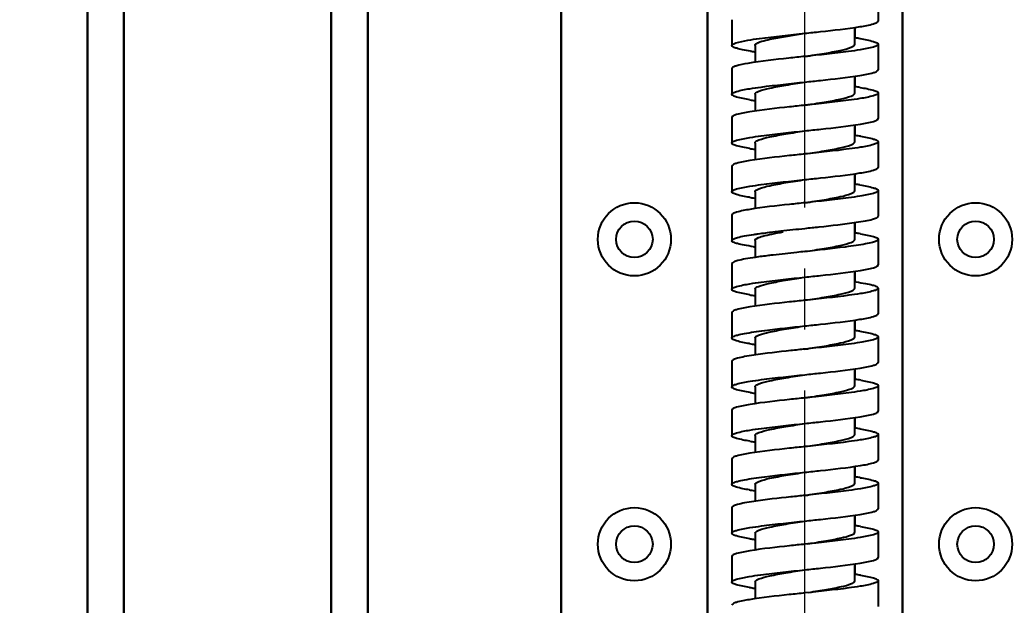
# Model space of a CAD drawing. Header units: inches. Extents: x -8900 to -5053, y -1814 to -15.
# Drawn here: x -8578.05 to -8537.33, y -532.56 to -508.56 of the extents above; entities that cross this region are included whole.
import ezdxf

# ---------------------------------------------------------------- set-up
doc = ezdxf.new("R2010")
doc.units = ezdxf.units.IN
doc.header["$LTSCALE"] = 2
doc.header["$MEASUREMENT"] = 0
doc.linetypes.add('CENTER', pattern=[2, 1.25, -0.25, 0.25, -0.25])
doc.layers.add('02___PRT_ALL_AXES', color=7, linetype='Continuous')
doc.layers.add('duong co ban', color=7, linetype='Continuous', lineweight=50)
doc.layers.add('duong tam', color=1, linetype='CENTER', lineweight=20)
doc.styles.get("Standard").update_dxf_attribs({"font": 'arial.ttf', "height": 2.5})
doc.dimstyles.new('d3', dxfattribs={"dimtxt": 4, "dimasz": 3.5, "dimexe": 1.5, "dimexo": 0, "dimgap": 1.5, "dimtad": 1, "dimtoh": 1, "dimdec": 1, "dimtxsty": 'Standard', "dimcen": 2.5, "dimadec": 0, "dimazin": 0, "dimtm": 1e-09, "dimtfac": 1, "dimtdec": 1, "dimtix": 1, "dimtmove": 0, "dimatfit": 3, "dimfxl": 0.18, "dimtolj": 1, "dimarcsym": 1})

# ---------------------------------------------------------------- blocks, each defined once
blk = doc.blocks.new('*D34')
at = {"layer": 'Defpoints', "color": 0, "lineweight": 20}
for p in [(-8560.834, -462.562), (-8776.876, -697.562), (-8560.834, -697.562)]:
    blk.add_point(p, dxfattribs=at)
at = {"layer": 'duong co ban', "color": 0, "lineweight": -2}
for p, q in [((-8560.834, -462.562), (-8778.376, -462.562)), ((-8776.876, -466.062), (-8776.876, -694.062)), ((-8560.834, -697.562), (-8778.376, -697.562))]:
    blk.add_line(p, q, dxfattribs=at)
at = {"layer": 'duong co ban', "color": 0, "lineweight": 20}
for points in [[(-8777.459, -466.062), (-8776.293, -466.062), (-8776.876, -462.562)], [(-8777.459, -694.062), (-8776.293, -694.062), (-8776.876, -697.562)]]:
    blk.add_solid(points, dxfattribs=at)
at = {"layer": 'duong co ban', "color": 0, "lineweight": 20, "insert": (-8779.652, -580.062), "char_height": 2.5, "attachment_point": 5, "rotation": 90}
blk.add_mtext('\\A1;500', dxfattribs=at)

msp = doc.modelspace()

# ---------------------------------------------------------------- linework, layer by layer
at = {"color": 7, "linetype": 'Continuous', "lineweight": 30}
for p, q in [((-8555.834, -572.504), (-8555.834, -462.562)), ((-8549.834, -572.504), (-8549.834, -462.562)), ((-8541.834, -572.504), (-8541.834, -462.562)), ((-8575.278, -572.504), (-8575.278, -486.562)), ((-8573.778, -572.504), (-8573.778, -486.562)), ((-8565.278, -572.504), (-8565.278, -486.562)), ((-8563.778, -572.504), (-8563.778, -486.562))]:
    msp.add_line(p, q, dxfattribs=at)
at = {"color": 7, "linetype": 'Continuous'}
for p, q in [((-8543.784, -509.562), (-8543.784, -508.87)), ((-8543.778, -509.305), (-8543.778, -508.869)), ((-8547.884, -509.612), (-8547.884, -510.303)), ((-8543.784, -511.562), (-8543.784, -510.87)), ((-8543.778, -511.305), (-8543.778, -510.869)), ((-8547.884, -511.612), (-8547.884, -512.304)), ((-8543.784, -513.562), (-8543.784, -512.87)), ((-8543.778, -513.305), (-8543.778, -512.869)), ((-8547.884, -513.612), (-8547.884, -514.304)), ((-8543.784, -515.562), (-8543.784, -514.87)), ((-8543.778, -515.305), (-8543.778, -514.869)), ((-8547.884, -515.612), (-8547.884, -516.304)), ((-8543.784, -517.562), (-8543.784, -516.87)), ((-8543.778, -517.305), (-8543.778, -516.869)), ((-8547.884, -517.612), (-8547.884, -518.302)), ((-8543.784, -519.562), (-8543.784, -518.87)), ((-8543.778, -519.305), (-8543.778, -518.869)), ((-8547.884, -519.612), (-8547.884, -520.304)), ((-8543.784, -521.562), (-8543.784, -520.87)), ((-8543.778, -521.305), (-8543.778, -520.869)), ((-8547.884, -521.612), (-8547.884, -522.304)), ((-8543.784, -523.562), (-8543.784, -522.87)), ((-8543.778, -523.305), (-8543.778, -522.869)), ((-8547.884, -523.612), (-8547.884, -524.304)), ((-8543.784, -525.562), (-8543.784, -524.87)), ((-8543.778, -525.305), (-8543.778, -524.869)), ((-8547.884, -525.612), (-8547.884, -526.304)), ((-8543.784, -527.562), (-8543.784, -526.87)), ((-8543.778, -527.305), (-8543.778, -526.869)), ((-8547.884, -527.612), (-8547.884, -528.304)), ((-8543.784, -529.562), (-8543.784, -528.87)), ((-8543.778, -529.305), (-8543.778, -528.869)), ((-8547.884, -529.612), (-8547.884, -530.304)), ((-8543.784, -531.562), (-8543.784, -530.87)), ((-8543.778, -531.305), (-8543.778, -530.869)), ((-8547.884, -531.612), (-8547.884, -532.304))]:
    msp.add_line(p, q, dxfattribs=at)
for centre, radius, start, end in [((-8545.695, -522.524), 13.36, 80.8678, 81.6941), ((-8545.924, -496.334), 13.68, 260.9717, 261.6936), ((-8545.7, -524.557), 13.394, 80.8778, 81.6944), ((-8545.979, -498.698), 13.312, 260.8516, 261.6943), ((-8545.64, -526.162), 12.994, 80.7423, 81.6958), ((-8545.995, -500.805), 13.203, 260.815, 261.694), ((-8545.703, -528.572), 13.408, 80.8835, 81.6939), ((-8546.023, -502.989), 13.017, 260.7482, 261.6981), ((-8545.656, -530.267), 13.1, 80.7765, 81.6973), ((-8545.659, -502.557), 15.476, 261.5076, 261.647), ((-8546.024, -534.729), 15.589, 81.5315, 81.6605), ((-8545.985, -506.736), 13.273, 260.8387, 261.6938), ((-8545.712, -534.632), 13.469, 80.9034, 81.6938), ((-8546, -508.836), 13.172, 260.8014, 261.6967), ((-8545.637, -536.14), 12.971, 80.732, 81.6986), ((-8545.961, -510.576), 13.435, 260.8922, 261.6938), ((-8545.677, -538.406), 13.241, 80.8278, 81.6939), ((-8545.977, -512.682), 13.328, 260.8567, 261.6939), ((-8545.677, -540.404), 13.239, 80.8265, 81.6946), ((-8546.024, -514.993), 13.013, 260.7463, 261.698), ((-8545.652, -542.237), 13.07, 80.7668, 81.6975), ((-8545.969, -516.629), 13.381, 260.8745, 261.694), ((-8545.665, -544.324), 13.158, 80.7997, 81.6943), ((-8546.015, -518.936), 13.07, 260.7693, 261.695)]:
    msp.add_arc(centre, radius, start, end, dxfattribs=at)
for points, knots in [([(-8545.834, -509.112), (-8545.622, -509.09), (-8544.868, -509.009), (-8544.114, -508.928), (-8543.575, -508.841)], [0, 0, 0, 0, 0.280392, 1, 1, 1, 1]), ([(-8543.575, -508.841), (-8543.39, -508.811), (-8543.146, -508.765), (-8542.908, -508.692), (-8542.834, -508.637), (-8542.834, -508.612)], [0, 0, 0, 0, 0.710529, 0.905535, 1, 1, 1, 1]), ([(-8548.179, -509.398), (-8548.021, -509.371), (-8547.241, -509.258), (-8546.458, -509.178), (-8545.834, -509.112)], [0, 0, 0, 0, 0.20328, 1, 1, 1, 1]), ([(-8547.436, -509.398), (-8547.329, -509.371), (-8546.798, -509.258), (-8546.261, -509.178), (-8545.834, -509.112)], [0, 0, 0, 0, 0.203978, 1, 1, 1, 1]), ([(-8543.575, -509.333), (-8543.39, -509.363), (-8543.147, -509.409), (-8542.909, -509.482), (-8542.834, -509.537), (-8542.834, -509.562)], [0, 0, 0, 0, 0.71013, 0.905276, 1, 1, 1, 1]), ([(-8548.834, -509.612), (-8548.834, -509.589), (-8548.77, -509.538), (-8548.557, -509.468), (-8548.343, -509.426), (-8548.179, -509.398)], [0, 0, 0, 0, 0.097094, 0.291768, 1, 1, 1, 1]), ([(-8548.071, -509.844), (-8548.179, -509.827), (-8548.368, -509.795), (-8548.612, -509.737), (-8548.756, -509.693), (-8548.833, -509.637), (-8548.834, -509.612)], [0, 0, 0, 0, 0.406602, 0.710908, 0.906005, 1, 1, 1, 1]), ([(-8547.884, -509.612), (-8547.884, -509.56), (-8547.69, -509.462), (-8547.549, -509.426), (-8547.436, -509.398)], [0, 0, 0, 0, 0.310571, 1, 1, 1, 1]), ([(-8545.834, -510.062), (-8545.572, -510.021), (-8545.087, -509.946), (-8544.455, -509.834), (-8544.038, -509.73), (-8543.837, -509.645), (-8543.784, -509.587), (-8543.784, -509.562)], [0, 0, 0, 0, 0.371402, 0.687777, 0.903603, 0.965444, 1, 1, 1, 1]), ([(-8542.834, -509.562), (-8542.834, -509.587), (-8542.908, -509.642), (-8543.146, -509.715), (-8543.39, -509.761), (-8543.575, -509.791)], [0, 0, 0, 0, 0.094465, 0.289471, 1, 1, 1, 1]), ([(-8545.834, -510.062), (-8546.056, -510.086), (-8546.839, -510.17), (-8547.623, -510.253), (-8548.179, -510.348)], [0, 0, 0, 0, 0.284127, 1, 1, 1, 1]), ([(-8543.575, -509.791), (-8543.731, -509.816), (-8544.482, -509.921), (-8545.236, -509.999), (-8545.834, -510.062)], [0, 0, 0, 0, 0.208177, 1, 1, 1, 1]), ([(-8548.179, -510.348), (-8548.343, -510.376), (-8548.557, -510.418), (-8548.77, -510.488), (-8548.834, -510.539), (-8548.834, -510.562)], [0, 0, 0, 0, 0.708232, 0.902906, 1, 1, 1, 1]), ([(-8545.834, -511.112), (-8545.622, -511.09), (-8544.869, -511.009), (-8544.116, -510.928), (-8543.577, -510.841)], [0, 0, 0, 0, 0.280286, 1, 1, 1, 1]), ([(-8543.577, -510.841), (-8543.392, -510.811), (-8543.148, -510.765), (-8542.909, -510.692), (-8542.834, -510.637), (-8542.834, -510.612)], [0, 0, 0, 0, 0.710192, 0.905351, 1, 1, 1, 1]), ([(-8548.834, -511.612), (-8548.834, -511.588), (-8548.76, -511.533), (-8548.526, -511.46), (-8548.286, -511.415), (-8548.104, -511.385)], [0, 0, 0, 0, 0.094778, 0.289723, 1, 1, 1, 1]), ([(-8548.104, -511.385), (-8547.948, -511.36), (-8547.193, -511.253), (-8546.434, -511.176), (-8545.834, -511.112)], [0, 0, 0, 0, 0.207585, 1, 1, 1, 1]), ([(-8547.884, -511.612), (-8547.884, -511.587), (-8547.83, -511.529), (-8547.629, -511.444), (-8547.212, -511.34), (-8546.581, -511.228), (-8546.095, -511.153), (-8545.834, -511.112)], [0, 0, 0, 0, 0.034559, 0.096405, 0.312234, 0.628611, 1, 1, 1, 1]), ([(-8543.577, -511.333), (-8543.392, -511.363), (-8543.147, -511.409), (-8542.908, -511.482), (-8542.834, -511.537), (-8542.834, -511.562)], [0, 0, 0, 0, 0.710558, 0.905582, 1, 1, 1, 1]), ([(-8548.096, -511.84), (-8548.279, -511.81), (-8548.522, -511.765), (-8548.759, -511.692), (-8548.833, -511.637), (-8548.834, -511.612)], [0, 0, 0, 0, 0.710092, 0.905204, 1, 1, 1, 1]), ([(-8545.834, -512.062), (-8545.572, -512.021), (-8545.087, -511.946), (-8544.455, -511.834), (-8544.038, -511.73), (-8543.837, -511.645), (-8543.784, -511.587), (-8543.784, -511.562)], [0, 0, 0, 0, 0.371389, 0.687767, 0.903597, 0.965441, 1, 1, 1, 1]), ([(-8543.577, -511.791), (-8543.733, -511.816), (-8544.484, -511.921), (-8545.237, -511.999), (-8545.834, -512.062)], [0, 0, 0, 0, 0.20832, 1, 1, 1, 1]), ([(-8542.834, -511.562), (-8542.834, -511.587), (-8542.909, -511.642), (-8543.148, -511.715), (-8543.392, -511.761), (-8543.577, -511.791)], [0, 0, 0, 0, 0.094649, 0.289808, 1, 1, 1, 1]), ([(-8545.834, -512.062), (-8546.046, -512.085), (-8546.804, -512.166), (-8547.563, -512.247), (-8548.104, -512.335)], [0, 0, 0, 0, 0.280831, 1, 1, 1, 1]), ([(-8548.104, -512.335), (-8548.286, -512.365), (-8548.526, -512.41), (-8548.76, -512.483), (-8548.834, -512.538), (-8548.834, -512.562)], [0, 0, 0, 0, 0.710277, 0.905222, 1, 1, 1, 1]), ([(-8543.552, -512.837), (-8543.372, -512.808), (-8543.137, -512.763), (-8542.905, -512.69), (-8542.834, -512.636), (-8542.834, -512.612)], [0, 0, 0, 0, 0.709824, 0.90478, 1, 1, 1, 1]), ([(-8545.834, -513.112), (-8545.619, -513.089), (-8544.858, -513.008), (-8544.095, -512.926), (-8543.552, -512.837)], [0, 0, 0, 0, 0.281293, 1, 1, 1, 1]), ([(-8548.834, -513.612), (-8548.833, -513.587), (-8548.759, -513.532), (-8548.522, -513.459), (-8548.28, -513.414), (-8548.096, -513.384)], [0, 0, 0, 0, 0.094801, 0.289913, 1, 1, 1, 1]), ([(-8548.096, -513.384), (-8547.94, -513.359), (-8547.188, -513.253), (-8546.432, -513.175), (-8545.834, -513.112)], [0, 0, 0, 0, 0.207998, 1, 1, 1, 1]), ([(-8547.884, -513.612), (-8547.884, -513.587), (-8547.83, -513.529), (-8547.629, -513.444), (-8547.212, -513.34), (-8546.581, -513.228), (-8546.095, -513.153), (-8545.834, -513.112)], [0, 0, 0, 0, 0.034557, 0.096399, 0.312228, 0.628608, 1, 1, 1, 1]), ([(-8543.55, -513.337), (-8543.371, -513.367), (-8543.136, -513.412), (-8542.905, -513.484), (-8542.834, -513.538), (-8542.834, -513.562)], [0, 0, 0, 0, 0.709776, 0.904729, 1, 1, 1, 1]), ([(-8548.103, -513.839), (-8548.285, -513.809), (-8548.525, -513.764), (-8548.76, -513.691), (-8548.834, -513.637), (-8548.834, -513.612)], [0, 0, 0, 0, 0.710294, 0.905244, 1, 1, 1, 1]), ([(-8545.834, -514.062), (-8545.572, -514.021), (-8545.087, -513.946), (-8544.455, -513.834), (-8544.038, -513.73), (-8543.837, -513.645), (-8543.784, -513.587), (-8543.784, -513.562)], [0, 0, 0, 0, 0.371387, 0.687762, 0.90359, 0.965443, 1, 1, 1, 1]), ([(-8543.552, -513.787), (-8543.708, -513.812), (-8544.467, -513.92), (-8545.229, -513.998), (-8545.834, -514.062)], [0, 0, 0, 0, 0.206936, 1, 1, 1, 1]), ([(-8542.834, -513.562), (-8542.834, -513.586), (-8542.905, -513.64), (-8543.137, -513.713), (-8543.372, -513.758), (-8543.552, -513.787)], [0, 0, 0, 0, 0.09522, 0.290176, 1, 1, 1, 1]), ([(-8545.834, -514.062), (-8546.045, -514.085), (-8546.801, -514.166), (-8547.556, -514.247), (-8548.096, -514.334)], [0, 0, 0, 0, 0.280524, 1, 1, 1, 1]), ([(-8548.096, -514.334), (-8548.28, -514.364), (-8548.522, -514.409), (-8548.759, -514.482), (-8548.833, -514.537), (-8548.834, -514.562)], [0, 0, 0, 0, 0.710087, 0.905199, 1, 1, 1, 1]), ([(-8543.577, -514.841), (-8543.392, -514.811), (-8543.147, -514.765), (-8542.908, -514.692), (-8542.834, -514.637), (-8542.834, -514.612)], [0, 0, 0, 0, 0.710539, 0.905572, 1, 1, 1, 1]), ([(-8545.834, -515.112), (-8545.622, -515.09), (-8544.869, -515.009), (-8544.115, -514.928), (-8543.577, -514.841)], [0, 0, 0, 0, 0.280311, 1, 1, 1, 1]), ([(-8548.834, -515.612), (-8548.834, -515.587), (-8548.759, -515.532), (-8548.522, -515.459), (-8548.28, -515.414), (-8548.096, -515.384)], [0, 0, 0, 0, 0.094695, 0.289743, 1, 1, 1, 1]), ([(-8548.096, -515.384), (-8547.94, -515.359), (-8547.188, -515.253), (-8546.432, -515.176), (-8545.834, -515.112)], [0, 0, 0, 0, 0.207978, 1, 1, 1, 1]), ([(-8547.884, -515.612), (-8547.884, -515.587), (-8547.83, -515.529), (-8547.629, -515.444), (-8547.212, -515.34), (-8546.581, -515.228), (-8546.095, -515.153), (-8545.834, -515.112)], [0, 0, 0, 0, 0.034552, 0.096397, 0.312222, 0.628605, 1, 1, 1, 1]), ([(-8543.578, -515.333), (-8543.393, -515.363), (-8543.148, -515.409), (-8542.909, -515.482), (-8542.834, -515.537), (-8542.834, -515.562)], [0, 0, 0, 0, 0.710219, 0.905377, 1, 1, 1, 1]), ([(-8548.116, -515.837), (-8548.295, -515.808), (-8548.531, -515.763), (-8548.762, -515.69), (-8548.834, -515.636), (-8548.834, -515.612)], [0, 0, 0, 0, 0.709808, 0.904766, 1, 1, 1, 1]), ([(-8545.834, -516.062), (-8545.572, -516.021), (-8545.087, -515.946), (-8544.455, -515.834), (-8544.038, -515.73), (-8543.837, -515.645), (-8543.784, -515.587), (-8543.784, -515.562)], [0, 0, 0, 0, 0.371387, 0.687758, 0.903584, 0.965449, 1, 1, 1, 1]), ([(-8543.577, -515.791), (-8543.733, -515.816), (-8544.483, -515.921), (-8545.237, -515.999), (-8545.834, -516.062)], [0, 0, 0, 0, 0.208282, 1, 1, 1, 1]), ([(-8542.834, -515.562), (-8542.834, -515.587), (-8542.908, -515.642), (-8543.147, -515.715), (-8543.392, -515.761), (-8543.577, -515.791)], [0, 0, 0, 0, 0.094428, 0.289461, 1, 1, 1, 1]), ([(-8545.834, -516.062), (-8546.045, -516.085), (-8546.801, -516.166), (-8547.557, -516.247), (-8548.096, -516.334)], [0, 0, 0, 0, 0.28054, 1, 1, 1, 1]), ([(-8548.096, -516.334), (-8548.28, -516.364), (-8548.522, -516.409), (-8548.759, -516.482), (-8548.834, -516.537), (-8548.834, -516.562)], [0, 0, 0, 0, 0.710257, 0.905305, 1, 1, 1, 1]), ([(-8543.728, -516.864), (-8543.601, -516.845), (-8543.381, -516.811), (-8543.094, -516.748), (-8542.928, -516.701), (-8542.834, -516.641), (-8542.834, -516.612)], [0, 0, 0, 0, 0.407128, 0.713117, 0.908818, 1, 1, 1, 1]), ([(-8545.834, -517.112), (-8545.64, -517.092), (-8544.938, -517.016), (-8544.235, -516.94), (-8543.728, -516.864)], [0, 0, 0, 0, 0.274871, 1, 1, 1, 1]), ([(-8548.834, -517.612), (-8548.834, -517.583), (-8548.738, -517.523), (-8548.571, -517.476), (-8548.283, -517.412), (-8548.062, -517.378), (-8547.934, -517.359)], [0, 0, 0, 0, 0.091036, 0.286863, 0.592823, 1, 1, 1, 1]), ([(-8547.934, -517.359), (-8547.874, -517.35), (-8547.608, -517.312), (-8547.341, -517.279), (-8547.135, -517.255)], [0, 0, 0, 0, 0.228265, 1, 1, 1, 1]), ([(-8547.884, -517.612), (-8547.884, -517.572), (-8547.757, -517.488), (-8547.534, -517.421), (-8547.164, -517.332), (-8546.882, -517.282), (-8546.723, -517.255)], [0, 0, 0, 0, 0.097129, 0.299754, 0.607813, 1, 1, 1, 1]), ([(-8547.135, -517.255), (-8547.032, -517.243), (-8546.598, -517.193), (-8546.164, -517.147), (-8545.834, -517.112)], [0, 0, 0, 0, 0.238742, 1, 1, 1, 1]), ([(-8543.557, -517.336), (-8543.376, -517.366), (-8543.139, -517.411), (-8542.906, -517.483), (-8542.834, -517.538), (-8542.834, -517.562)], [0, 0, 0, 0, 0.709915, 0.90491, 1, 1, 1, 1]), ([(-8547.945, -517.864), (-8548.071, -517.845), (-8548.289, -517.811), (-8548.574, -517.747), (-8548.739, -517.7), (-8548.834, -517.641), (-8548.834, -517.612)], [0, 0, 0, 0, 0.407098, 0.712975, 0.908615, 1, 1, 1, 1]), ([(-8545.834, -518.062), (-8545.572, -518.021), (-8545.087, -517.946), (-8544.455, -517.834), (-8544.038, -517.73), (-8543.837, -517.645), (-8543.784, -517.587), (-8543.784, -517.562)], [0, 0, 0, 0, 0.371325, 0.687737, 0.903572, 0.965455, 1, 1, 1, 1]), ([(-8543.728, -517.814), (-8543.879, -517.837), (-8544.579, -517.931), (-8545.282, -518.004), (-8545.834, -518.062)], [0, 0, 0, 0, 0.215485, 1, 1, 1, 1]), ([(-8542.834, -517.562), (-8542.834, -517.591), (-8542.928, -517.651), (-8543.094, -517.698), (-8543.381, -517.761), (-8543.601, -517.795), (-8543.728, -517.814)], [0, 0, 0, 0, 0.091182, 0.286883, 0.592872, 1, 1, 1, 1]), ([(-8547.876, -518.3), (-8548.011, -518.32), (-8548.246, -518.356), (-8548.554, -518.422), (-8548.731, -518.47), (-8548.834, -518.532), (-8548.834, -518.562)], [0, 0, 0, 0, 0.407209, 0.713811, 0.909974, 1, 1, 1, 1]), ([(-8547.135, -518.205), (-8547.201, -518.213), (-8547.449, -518.242), (-8547.695, -518.274), (-8547.876, -518.3)], [0, 0, 0, 0, 0.267577, 1, 1, 1, 1]), ([(-8545.834, -518.062), (-8545.945, -518.074), (-8546.379, -518.12), (-8546.813, -518.167), (-8547.135, -518.205)], [0, 0, 0, 0, 0.257759, 1, 1, 1, 1]), ([(-8543.561, -518.838), (-8543.38, -518.809), (-8543.141, -518.764), (-8542.907, -518.691), (-8542.834, -518.637), (-8542.834, -518.612)], [0, 0, 0, 0, 0.710101, 0.905082, 1, 1, 1, 1]), ([(-8548.096, -519.384), (-8547.94, -519.359), (-8547.187, -519.253), (-8546.432, -519.175), (-8545.834, -519.112)], [0, 0, 0, 0, 0.208002, 1, 1, 1, 1]), ([(-8547.884, -519.612), (-8547.884, -519.55), (-8547.641, -519.447), (-8547.289, -519.358), (-8546.679, -519.244), (-8546.234, -519.174), (-8545.989, -519.136)], [0, 0, 0, 0, 0.093548, 0.307148, 0.622927, 1, 1, 1, 1]), ([(-8545.834, -519.112), (-8545.62, -519.089), (-8544.862, -519.008), (-8544.103, -518.926), (-8543.561, -518.838)], [0, 0, 0, 0, 0.280905, 1, 1, 1, 1]), ([(-8548.834, -519.612), (-8548.833, -519.587), (-8548.759, -519.532), (-8548.522, -519.459), (-8548.28, -519.414), (-8548.096, -519.384)], [0, 0, 0, 0, 0.094815, 0.289939, 1, 1, 1, 1]), ([(-8543.728, -519.31), (-8543.601, -519.329), (-8543.382, -519.363), (-8543.095, -519.426), (-8542.928, -519.473), (-8542.834, -519.533), (-8542.834, -519.562)], [0, 0, 0, 0, 0.407096, 0.713079, 0.908793, 1, 1, 1, 1]), ([(-8548.098, -519.84), (-8548.282, -519.81), (-8548.523, -519.764), (-8548.76, -519.691), (-8548.834, -519.637), (-8548.834, -519.612)], [0, 0, 0, 0, 0.710418, 0.905386, 1, 1, 1, 1]), ([(-8545.834, -520.062), (-8545.572, -520.021), (-8545.087, -519.946), (-8544.455, -519.834), (-8544.038, -519.73), (-8543.837, -519.645), (-8543.784, -519.587), (-8543.784, -519.562)], [0, 0, 0, 0, 0.371389, 0.687756, 0.903575, 0.965466, 1, 1, 1, 1]), ([(-8543.561, -519.788), (-8543.718, -519.814), (-8544.473, -519.921), (-8545.232, -519.998), (-8545.834, -520.062)], [0, 0, 0, 0, 0.207468, 1, 1, 1, 1]), ([(-8542.834, -519.562), (-8542.834, -519.587), (-8542.907, -519.641), (-8543.141, -519.714), (-8543.38, -519.759), (-8543.561, -519.788)], [0, 0, 0, 0, 0.094918, 0.289899, 1, 1, 1, 1]), ([(-8548.096, -520.334), (-8548.28, -520.364), (-8548.522, -520.409), (-8548.759, -520.482), (-8548.833, -520.537), (-8548.834, -520.562)], [0, 0, 0, 0, 0.710061, 0.905185, 1, 1, 1, 1]), ([(-8545.834, -520.062), (-8546.045, -520.085), (-8546.8, -520.166), (-8547.556, -520.247), (-8548.096, -520.334)], [0, 0, 0, 0, 0.280522, 1, 1, 1, 1]), ([(-8543.578, -520.841), (-8543.393, -520.811), (-8543.148, -520.765), (-8542.909, -520.692), (-8542.834, -520.637), (-8542.834, -520.612)], [0, 0, 0, 0, 0.710511, 0.905575, 1, 1, 1, 1]), ([(-8547.939, -521.36), (-8547.789, -521.337), (-8547.088, -521.243), (-8546.385, -521.171), (-8545.834, -521.112)], [0, 0, 0, 0, 0.215468, 1, 1, 1, 1]), ([(-8547.884, -521.612), (-8547.884, -521.549), (-8547.631, -521.445), (-8547.27, -521.354), (-8546.643, -521.238), (-8546.188, -521.167), (-8545.937, -521.128)], [0, 0, 0, 0, 0.093585, 0.30811, 0.6244, 1, 1, 1, 1]), ([(-8545.834, -521.112), (-8545.623, -521.09), (-8544.87, -521.009), (-8544.116, -520.928), (-8543.578, -520.841)], [0, 0, 0, 0, 0.28026, 1, 1, 1, 1]), ([(-8548.834, -521.612), (-8548.834, -521.583), (-8548.739, -521.523), (-8548.573, -521.476), (-8548.286, -521.413), (-8548.066, -521.379), (-8547.939, -521.36)], [0, 0, 0, 0, 0.091188, 0.286881, 0.592865, 1, 1, 1, 1]), ([(-8545.834, -522.062), (-8545.572, -522.021), (-8545.087, -521.946), (-8544.455, -521.834), (-8544.038, -521.73), (-8543.837, -521.645), (-8543.784, -521.587), (-8543.784, -521.562)], [0, 0, 0, 0, 0.371391, 0.687757, 0.903573, 0.965474, 1, 1, 1, 1]), ([(-8543.582, -521.332), (-8543.396, -521.362), (-8543.15, -521.408), (-8542.909, -521.482), (-8542.834, -521.537), (-8542.834, -521.562)], [0, 0, 0, 0, 0.710343, 0.905511, 1, 1, 1, 1]), ([(-8542.834, -521.562), (-8542.834, -521.587), (-8542.909, -521.642), (-8543.148, -521.715), (-8543.393, -521.761), (-8543.578, -521.791)], [0, 0, 0, 0, 0.094425, 0.289489, 1, 1, 1, 1]), ([(-8548.106, -521.839), (-8548.287, -521.809), (-8548.526, -521.764), (-8548.76, -521.691), (-8548.834, -521.637), (-8548.834, -521.612)], [0, 0, 0, 0, 0.71003, 0.905046, 1, 1, 1, 1]), ([(-8543.578, -521.791), (-8543.734, -521.816), (-8544.484, -521.922), (-8545.237, -521.999), (-8545.834, -522.062)], [0, 0, 0, 0, 0.208344, 1, 1, 1, 1]), ([(-8547.939, -522.31), (-8548.066, -522.329), (-8548.286, -522.363), (-8548.573, -522.426), (-8548.739, -522.473), (-8548.834, -522.533), (-8548.834, -522.562)], [0, 0, 0, 0, 0.407135, 0.713119, 0.908812, 1, 1, 1, 1]), ([(-8545.834, -522.062), (-8546.027, -522.083), (-8546.73, -522.158), (-8547.433, -522.234), (-8547.939, -522.31)], [0, 0, 0, 0, 0.274881, 1, 1, 1, 1]), ([(-8543.572, -522.84), (-8543.388, -522.811), (-8543.145, -522.765), (-8542.908, -522.692), (-8542.834, -522.637), (-8542.834, -522.612)], [0, 0, 0, 0, 0.710285, 0.905342, 1, 1, 1, 1]), ([(-8548.089, -523.383), (-8547.933, -523.358), (-8547.183, -523.253), (-8546.43, -523.175), (-8545.834, -523.112)], [0, 0, 0, 0, 0.20833, 1, 1, 1, 1]), ([(-8547.884, -523.612), (-8547.884, -523.587), (-8547.83, -523.529), (-8547.629, -523.444), (-8547.212, -523.34), (-8546.581, -523.228), (-8546.095, -523.153), (-8545.834, -523.112)], [0, 0, 0, 0, 0.034523, 0.096417, 0.312228, 0.6286, 1, 1, 1, 1]), ([(-8545.834, -523.112), (-8545.622, -523.09), (-8544.867, -523.009), (-8544.112, -522.927), (-8543.572, -522.84)], [0, 0, 0, 0, 0.280485, 1, 1, 1, 1]), ([(-8548.834, -523.612), (-8548.834, -523.587), (-8548.758, -523.532), (-8548.52, -523.459), (-8548.275, -523.413), (-8548.089, -523.383)], [0, 0, 0, 0, 0.094408, 0.289451, 1, 1, 1, 1]), ([(-8548.087, -523.841), (-8548.273, -523.812), (-8548.518, -523.766), (-8548.758, -523.692), (-8548.833, -523.637), (-8548.834, -523.612)], [0, 0, 0, 0, 0.710261, 0.905428, 1, 1, 1, 1]), ([(-8545.834, -524.062), (-8545.572, -524.021), (-8545.087, -523.946), (-8544.455, -523.834), (-8544.038, -523.73), (-8543.837, -523.645), (-8543.784, -523.587), (-8543.784, -523.562)], [0, 0, 0, 0, 0.371394, 0.687761, 0.903574, 0.965479, 1, 1, 1, 1]), ([(-8542.834, -523.562), (-8542.834, -523.587), (-8542.908, -523.642), (-8543.145, -523.715), (-8543.388, -523.761), (-8543.572, -523.79)], [0, 0, 0, 0, 0.094658, 0.289715, 1, 1, 1, 1]), ([(-8543.548, -523.338), (-8543.37, -523.367), (-8543.135, -523.412), (-8542.905, -523.484), (-8542.834, -523.538), (-8542.834, -523.562)], [0, 0, 0, 0, 0.709731, 0.904677, 1, 1, 1, 1]), ([(-8543.572, -523.79), (-8543.728, -523.815), (-8544.48, -523.921), (-8545.236, -523.999), (-8545.834, -524.062)], [0, 0, 0, 0, 0.208053, 1, 1, 1, 1]), ([(-8548.089, -524.333), (-8548.275, -524.363), (-8548.52, -524.409), (-8548.758, -524.482), (-8548.834, -524.537), (-8548.834, -524.562)], [0, 0, 0, 0, 0.710549, 0.905592, 1, 1, 1, 1]), ([(-8545.834, -524.062), (-8546.045, -524.084), (-8546.798, -524.165), (-8547.551, -524.246), (-8548.089, -524.333)], [0, 0, 0, 0, 0.280273, 1, 1, 1, 1]), ([(-8543.571, -524.84), (-8543.387, -524.81), (-8543.145, -524.765), (-8542.908, -524.692), (-8542.834, -524.637), (-8542.834, -524.612)], [0, 0, 0, 0, 0.710057, 0.905174, 1, 1, 1, 1]), ([(-8548.094, -525.384), (-8547.938, -525.358), (-8547.186, -525.253), (-8546.431, -525.175), (-8545.834, -525.112)], [0, 0, 0, 0, 0.208088, 1, 1, 1, 1]), ([(-8547.884, -525.612), (-8547.884, -525.587), (-8547.83, -525.529), (-8547.629, -525.444), (-8547.212, -525.34), (-8546.581, -525.228), (-8546.095, -525.153), (-8545.834, -525.112)], [0, 0, 0, 0, 0.034519, 0.096417, 0.312252, 0.628558, 1, 1, 1, 1]), ([(-8545.834, -525.112), (-8545.622, -525.09), (-8544.866, -525.009), (-8544.111, -524.927), (-8543.571, -524.84)], [0, 0, 0, 0, 0.280542, 1, 1, 1, 1]), ([(-8548.834, -525.612), (-8548.833, -525.587), (-8548.759, -525.532), (-8548.521, -525.459), (-8548.278, -525.413), (-8548.094, -525.384)], [0, 0, 0, 0, 0.094776, 0.289913, 1, 1, 1, 1]), ([(-8548.095, -525.84), (-8548.279, -525.811), (-8548.522, -525.765), (-8548.759, -525.692), (-8548.834, -525.637), (-8548.834, -525.612)], [0, 0, 0, 0, 0.710496, 0.905485, 1, 1, 1, 1]), ([(-8545.834, -526.062), (-8545.572, -526.021), (-8545.087, -525.946), (-8544.455, -525.834), (-8544.038, -525.73), (-8543.837, -525.645), (-8543.784, -525.587), (-8543.784, -525.562)], [0, 0, 0, 0, 0.371442, 0.687748, 0.903583, 0.965481, 1, 1, 1, 1]), ([(-8542.834, -525.562), (-8542.834, -525.587), (-8542.908, -525.642), (-8543.145, -525.715), (-8543.387, -525.76), (-8543.571, -525.79)], [0, 0, 0, 0, 0.094826, 0.289943, 1, 1, 1, 1]), ([(-8543.567, -525.335), (-8543.384, -525.364), (-8543.143, -525.41), (-8542.907, -525.483), (-8542.834, -525.537), (-8542.834, -525.562)], [0, 0, 0, 0, 0.71037, 0.905326, 1, 1, 1, 1]), ([(-8543.571, -525.79), (-8543.727, -525.815), (-8544.479, -525.921), (-8545.235, -525.999), (-8545.834, -526.062)], [0, 0, 0, 0, 0.207976, 1, 1, 1, 1]), ([(-8548.094, -526.334), (-8548.278, -526.363), (-8548.521, -526.409), (-8548.759, -526.482), (-8548.833, -526.537), (-8548.834, -526.562)], [0, 0, 0, 0, 0.710087, 0.905224, 1, 1, 1, 1]), ([(-8545.834, -526.062), (-8546.045, -526.084), (-8546.8, -526.165), (-8547.555, -526.247), (-8548.094, -526.334)], [0, 0, 0, 0, 0.280458, 1, 1, 1, 1]), ([(-8545.834, -527.112), (-8545.62, -527.089), (-8544.861, -527.008), (-8544.101, -526.926), (-8543.559, -526.838)], [0, 0, 0, 0, 0.281035, 1, 1, 1, 1]), ([(-8543.559, -526.838), (-8543.378, -526.809), (-8543.14, -526.763), (-8542.906, -526.691), (-8542.834, -526.637), (-8542.834, -526.612)], [0, 0, 0, 0, 0.710002, 0.904985, 1, 1, 1, 1]), ([(-8547.939, -527.36), (-8547.788, -527.337), (-8547.088, -527.243), (-8546.385, -527.171), (-8545.834, -527.112)], [0, 0, 0, 0, 0.215504, 1, 1, 1, 1]), ([(-8547.884, -527.612), (-8547.883, -527.587), (-8547.83, -527.529), (-8547.629, -527.444), (-8547.212, -527.34), (-8546.58, -527.228), (-8546.095, -527.153), (-8545.834, -527.112)], [0, 0, 0, 0, 0.034521, 0.096426, 0.312239, 0.628606, 1, 1, 1, 1]), ([(-8548.834, -527.612), (-8548.834, -527.583), (-8548.739, -527.523), (-8548.573, -527.476), (-8548.285, -527.413), (-8548.066, -527.378), (-8547.939, -527.36)], [0, 0, 0, 0, 0.091175, 0.286886, 0.592885, 1, 1, 1, 1]), ([(-8548.116, -527.837), (-8548.295, -527.807), (-8548.531, -527.763), (-8548.762, -527.69), (-8548.834, -527.636), (-8548.834, -527.612)], [0, 0, 0, 0, 0.709777, 0.904748, 1, 1, 1, 1]), ([(-8545.834, -528.062), (-8545.572, -528.021), (-8545.087, -527.946), (-8544.455, -527.834), (-8544.038, -527.73), (-8543.837, -527.645), (-8543.784, -527.587), (-8543.784, -527.562)], [0, 0, 0, 0, 0.3714, 0.687772, 0.903583, 0.965477, 1, 1, 1, 1]), ([(-8543.567, -527.335), (-8543.384, -527.364), (-8543.143, -527.41), (-8542.907, -527.483), (-8542.834, -527.537), (-8542.834, -527.562)], [0, 0, 0, 0, 0.710156, 0.905182, 1, 1, 1, 1]), ([(-8542.834, -527.562), (-8542.834, -527.587), (-8542.906, -527.641), (-8543.14, -527.713), (-8543.378, -527.759), (-8543.559, -527.788)], [0, 0, 0, 0, 0.095015, 0.289998, 1, 1, 1, 1]), ([(-8545.834, -528.062), (-8546.027, -528.083), (-8546.729, -528.158), (-8547.432, -528.234), (-8547.939, -528.31)], [0, 0, 0, 0, 0.274861, 1, 1, 1, 1]), ([(-8543.559, -527.788), (-8543.715, -527.814), (-8544.471, -527.92), (-8545.231, -527.998), (-8545.834, -528.062)], [0, 0, 0, 0, 0.207293, 1, 1, 1, 1]), ([(-8547.939, -528.31), (-8548.066, -528.328), (-8548.285, -528.363), (-8548.573, -528.426), (-8548.739, -528.473), (-8548.834, -528.533), (-8548.834, -528.562)], [0, 0, 0, 0, 0.407115, 0.713114, 0.908825, 1, 1, 1, 1]), ([(-8545.834, -529.112), (-8545.621, -529.09), (-8544.866, -529.008), (-8544.109, -528.927), (-8543.57, -528.84)], [0, 0, 0, 0, 0.280597, 1, 1, 1, 1]), ([(-8543.57, -528.84), (-8543.386, -528.81), (-8543.144, -528.765), (-8542.908, -528.691), (-8542.834, -528.637), (-8542.834, -528.612)], [0, 0, 0, 0, 0.710235, 0.905271, 1, 1, 1, 1]), ([(-8548.091, -529.383), (-8547.935, -529.358), (-8547.184, -529.253), (-8546.43, -529.175), (-8545.834, -529.112)], [0, 0, 0, 0, 0.208243, 1, 1, 1, 1]), ([(-8547.884, -529.612), (-8547.883, -529.587), (-8547.83, -529.529), (-8547.629, -529.444), (-8547.212, -529.34), (-8546.58, -529.228), (-8546.095, -529.153), (-8545.834, -529.112)], [0, 0, 0, 0, 0.034526, 0.096427, 0.312243, 0.628609, 1, 1, 1, 1]), ([(-8548.834, -529.612), (-8548.834, -529.587), (-8548.759, -529.532), (-8548.52, -529.459), (-8548.276, -529.413), (-8548.091, -529.383)], [0, 0, 0, 0, 0.09443, 0.289445, 1, 1, 1, 1]), ([(-8548.091, -529.841), (-8548.276, -529.811), (-8548.52, -529.765), (-8548.758, -529.692), (-8548.833, -529.637), (-8548.834, -529.612)], [0, 0, 0, 0, 0.710157, 0.905312, 1, 1, 1, 1]), ([(-8545.73, -530.046), (-8545.479, -530.007), (-8545.024, -529.936), (-8544.397, -529.82), (-8544.036, -529.729), (-8543.784, -529.625), (-8543.784, -529.562)], [0, 0, 0, 0, 0.3756, 0.69189, 0.906415, 1, 1, 1, 1]), ([(-8542.834, -529.562), (-8542.834, -529.587), (-8542.908, -529.641), (-8543.144, -529.714), (-8543.386, -529.76), (-8543.569, -529.79)], [0, 0, 0, 0, 0.094739, 0.289774, 1, 1, 1, 1]), ([(-8543.555, -529.337), (-8543.375, -529.366), (-8543.138, -529.411), (-8542.906, -529.484), (-8542.834, -529.538), (-8542.834, -529.562)], [0, 0, 0, 0, 0.709894, 0.904867, 1, 1, 1, 1]), ([(-8545.834, -530.062), (-8546.045, -530.084), (-8546.798, -530.165), (-8547.553, -530.246), (-8548.091, -530.333)], [0, 0, 0, 0, 0.280341, 1, 1, 1, 1]), ([(-8543.569, -529.79), (-8543.725, -529.815), (-8544.478, -529.921), (-8545.235, -529.998), (-8545.834, -530.062)], [0, 0, 0, 0, 0.207888, 1, 1, 1, 1]), ([(-8548.091, -530.333), (-8548.276, -530.363), (-8548.52, -530.409), (-8548.759, -530.482), (-8548.834, -530.537), (-8548.834, -530.562)], [0, 0, 0, 0, 0.710555, 0.90557, 1, 1, 1, 1]), ([(-8545.834, -531.112), (-8545.622, -531.09), (-8544.867, -531.009), (-8544.112, -530.927), (-8543.572, -530.84)], [0, 0, 0, 0, 0.280489, 1, 1, 1, 1]), ([(-8543.572, -530.84), (-8543.388, -530.811), (-8543.145, -530.765), (-8542.908, -530.692), (-8542.834, -530.637), (-8542.834, -530.612)], [0, 0, 0, 0, 0.710123, 0.905232, 1, 1, 1, 1]), ([(-8548.121, -531.388), (-8547.964, -531.362), (-8547.204, -531.254), (-8546.439, -531.176), (-8545.834, -531.112)], [0, 0, 0, 0, 0.206645, 1, 1, 1, 1]), ([(-8547.884, -531.612), (-8547.883, -531.587), (-8547.83, -531.529), (-8547.629, -531.444), (-8547.212, -531.34), (-8546.58, -531.228), (-8546.095, -531.153), (-8545.834, -531.112)], [0, 0, 0, 0, 0.034534, 0.096425, 0.312244, 0.628611, 1, 1, 1, 1]), ([(-8543.561, -531.336), (-8543.38, -531.365), (-8543.14, -531.411), (-8542.907, -531.483), (-8542.834, -531.538), (-8542.834, -531.562)], [0, 0, 0, 0, 0.710212, 0.905152, 1, 1, 1, 1]), ([(-8548.834, -531.612), (-8548.834, -531.588), (-8548.762, -531.534), (-8548.533, -531.462), (-8548.299, -531.417), (-8548.121, -531.388)], [0, 0, 0, 0, 0.095385, 0.290329, 1, 1, 1, 1]), ([(-8548.112, -531.837), (-8548.292, -531.808), (-8548.529, -531.763), (-8548.761, -531.691), (-8548.834, -531.636), (-8548.834, -531.612)], [0, 0, 0, 0, 0.709928, 0.904893, 1, 1, 1, 1]), ([(-8545.678, -532.038), (-8545.433, -532), (-8544.988, -531.93), (-8544.379, -531.816), (-8544.027, -531.727), (-8543.783, -531.624), (-8543.784, -531.562)], [0, 0, 0, 0, 0.377073, 0.692852, 0.906452, 1, 1, 1, 1]), ([(-8542.834, -531.562), (-8542.834, -531.587), (-8542.908, -531.642), (-8543.145, -531.715), (-8543.388, -531.761), (-8543.572, -531.79)], [0, 0, 0, 0, 0.094768, 0.289877, 1, 1, 1, 1]), ([(-8545.834, -532.062), (-8546.049, -532.085), (-8546.812, -532.167), (-8547.576, -532.249), (-8548.121, -532.338)], [0, 0, 0, 0, 0.281507, 1, 1, 1, 1]), ([(-8543.572, -531.79), (-8543.728, -531.815), (-8544.48, -531.921), (-8545.236, -531.999), (-8545.834, -532.062)], [0, 0, 0, 0, 0.208043, 1, 1, 1, 1]), ([(-8548.121, -532.338), (-8548.299, -532.367), (-8548.533, -532.412), (-8548.762, -532.484), (-8548.834, -532.538), (-8548.834, -532.562)], [0, 0, 0, 0, 0.709671, 0.904615, 1, 1, 1, 1])]:
    msp.add_open_spline(points, degree=3, knots=knots, dxfattribs=at)
at = {"layer": '02___PRT_ALL_AXES', "color": 7, "linetype": 'Continuous'}
for p, q in [((-8542.834, -507.562), (-8542.834, -508.612)), ((-8548.834, -508.562), (-8548.834, -509.612)), ((-8542.834, -509.562), (-8542.834, -510.612)), ((-8548.834, -510.562), (-8548.834, -511.612)), ((-8542.834, -511.562), (-8542.834, -512.612)), ((-8548.834, -512.562), (-8548.834, -513.612)), ((-8542.834, -513.562), (-8542.834, -514.612)), ((-8548.834, -514.562), (-8548.834, -515.612)), ((-8542.834, -515.562), (-8542.834, -516.612)), ((-8548.834, -516.562), (-8548.834, -517.612)), ((-8542.834, -517.562), (-8542.834, -518.612)), ((-8548.834, -518.562), (-8548.834, -519.612)), ((-8542.834, -519.562), (-8542.834, -520.612)), ((-8548.834, -520.562), (-8548.834, -521.612)), ((-8542.834, -521.562), (-8542.834, -522.612)), ((-8548.834, -522.562), (-8548.834, -523.612)), ((-8542.834, -523.562), (-8542.834, -524.612)), ((-8548.834, -524.562), (-8548.834, -525.612)), ((-8542.834, -525.562), (-8542.834, -526.612)), ((-8548.834, -526.562), (-8548.834, -527.612)), ((-8542.834, -527.562), (-8542.834, -528.612)), ((-8548.834, -528.562), (-8548.834, -529.612)), ((-8542.834, -529.562), (-8542.834, -530.612)), ((-8548.834, -530.562), (-8548.834, -531.612)), ((-8542.834, -531.562), (-8542.834, -532.612))]:
    msp.add_line(p, q, dxfattribs=at)
for centre, radius in [((-8552.834, -517.562), 1.5), ((-8538.834, -517.562), 1.5), ((-8552.834, -517.562), 0.75), ((-8538.834, -517.562), 0.75), ((-8552.834, -530.062), 1.5), ((-8538.834, -530.062), 1.5), ((-8552.834, -530.062), 0.75), ((-8538.834, -530.062), 0.75)]:
    msp.add_circle(centre, radius, dxfattribs=at)
at = {"layer": 'duong tam', "ltscale": 5}
msp.add_line((-8545.834, -576.254), (-8545.834, -471.062), dxfattribs=at)

# ---------------------------------------------------------------- dimensions: what is measured, and where the dimension line sits
at = {"layer": 'duong co ban', "lineweight": 20}
dim = msp.add_linear_dim(base=(-8776.876, -697.562), p1=(-8560.834, -462.562), p2=(-8560.834, -697.562), angle=90, text='500', dimstyle='d3', dxfattribs=at)
dim.commit()
dim.dimension.update_dxf_attribs({"geometry": '*D34', "text_midpoint": (-8779.652, -580.062)})

doc.saveas('drawing.dxf')
